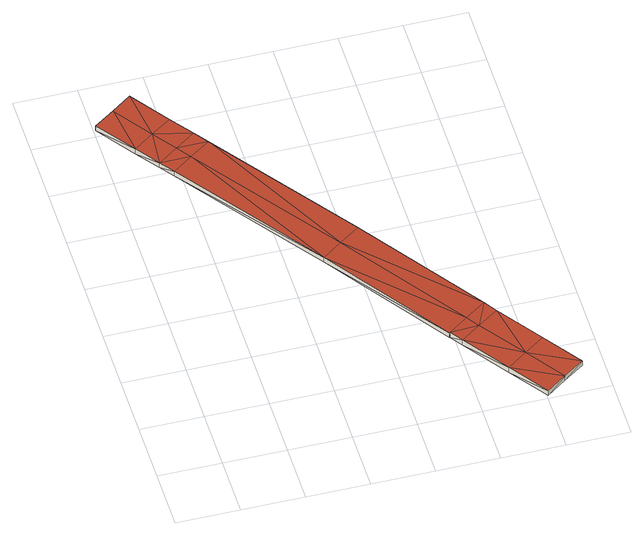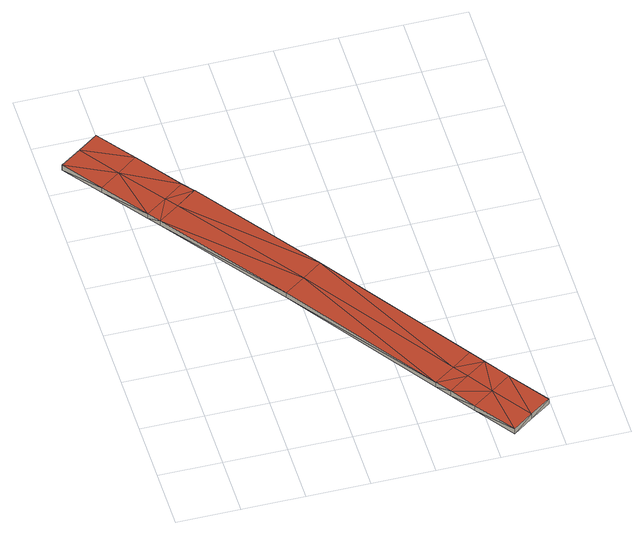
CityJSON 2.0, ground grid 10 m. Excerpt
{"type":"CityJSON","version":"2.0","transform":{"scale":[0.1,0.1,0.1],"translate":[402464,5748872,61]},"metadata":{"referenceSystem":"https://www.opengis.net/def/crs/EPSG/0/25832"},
"CityObjects":{
"building1":{"type":"Building","attributes":{"Geometrietyp2DReferenz":"2000","Gemeindeschluessel":"05515000","function":"53001_1800","roofType":"9999","measuredHeight":1},"geometry":[{"type":"Solid","lod":"2","boundaries":[[[[0,1,2]],[[1,3,2]],[[4,5,0]],[[5,1,0]],[[6,7,4]],[[7,5,4]],[[8,9,6]],[[9,7,6]],[[10,11,8]],[[11,9,8]],[[12,13,10]],[[13,11,10]],[[14,15,12]],[[15,13,12]],[[16,17,14]],[[17,15,14]],[[18,19,16]],[[19,17,16]],[[20,21,18]],[[21,19,18]],[[22,23,20]],[[23,21,20]],[[24,25,22]],[[25,23,22]],[[26,27,24]],[[27,25,24]],[[28,29,26]],[[29,27,26]],[[30,31,28]],[[31,29,28]],[[32,33,30]],[[33,31,30]],[[34,35,32]],[[35,33,32]],[[36,37,34]],[[37,35,34]],[[38,39,36]],[[39,37,36]],[[40,41,38]],[[41,39,38]],[[2,3,40]],[[3,41,40]],[[42,3,1]],[[42,1,5]],[[43,42,7]],[[7,42,5]],[[44,43,9]],[[9,43,7]],[[45,44,9]],[[45,9,11]],[[46,45,13]],[[13,45,11]],[[47,46,13]],[[47,13,15]],[[48,47,15]],[[48,15,17]],[[21,48,19]],[[19,48,17]],[[39,41,3]],[[39,3,42]],[[37,39,42]],[[37,42,43]],[[35,37,44]],[[44,37,43]],[[33,44,45]],[[35,44,33]],[[33,45,46]],[[33,46,31]],[[31,46,29]],[[29,46,47]],[[29,47,27]],[[27,47,48]],[[27,48,25]],[[23,25,21]],[[21,25,48]],[[26,24,49]],[[28,26,50]],[[26,49,50]],[[22,20,24]],[[20,49,24]],[[51,0,2]],[[51,4,0]],[[52,6,51]],[[6,4,51]],[[53,8,52]],[[8,6,52]],[[54,8,53]],[[54,10,8]],[[55,12,54]],[[12,10,54]],[[50,12,55]],[[50,14,12]],[[49,14,50]],[[49,16,14]],[[20,18,49]],[[18,16,49]],[[38,2,40]],[[38,51,2]],[[36,51,38]],[[36,52,51]],[[34,53,36]],[[53,52,36]],[[34,32,53]],[[32,54,53]],[[32,55,54]],[[32,30,55]],[[30,28,55]],[[28,50,55]]]],"semantics":{"surfaces":[{"type":"WallSurface"},{"type":"GroundSurface"},{"type":"RoofSurface"}],"values":[[0,0,0,0,0,0,0,0,0,0,0,0,0,0,0,0,0,0,0,0,0,0,0,0,0,0,0,0,0,0,0,0,0,0,0,0,0,0,0,0,0,0,1,1,1,1,1,1,1,1,1,1,1,1,1,1,1,1,1,1,1,1,1,1,1,1,1,1,1,1,1,1,1,1,1,2,2,2,2,2,2,2,2,2,2,2,2,2,2,2,2,2,2,2,2,2,2,2,2,2,2,2,2,2,2,2,2,2]]}}]}
},
"vertices":[
[67,758,13],[67,758,3],[35,735,13],[35,735,3],[111,696,13],[111,696,3],[138,658,14],[138,658,4],[154,635,14],[154,635,4],[319,401,18],[319,401,8],[458,205,15],[458,205,5],[472,185,14],[472,185,4],[523,114,13],[523,114,3],[567,52,12],[567,52,2],[534,29,12],[534,29,2],[502,6,12],[502,6,2],[458,67,13],[458,67,3],[407,139,14],[407,139,4],[393,158,15],[393,158,5],[392,158,15],[392,158,5],[254,355,18],[254,355,8],[89,589,14],[89,589,4],[73,612,14],[73,612,4],[46,650,13],[46,650,3],[2,712,13],[2,712,3],[78,673,3],[105,635,4],[121,612,4],[286,378,8],[425,182,5],[439,162,4],[490,91,3],[490,91,13],[439,162,14],[78,673,13],[105,635,14],[121,612,14],[286,378,18],[425,182,15]
]}
